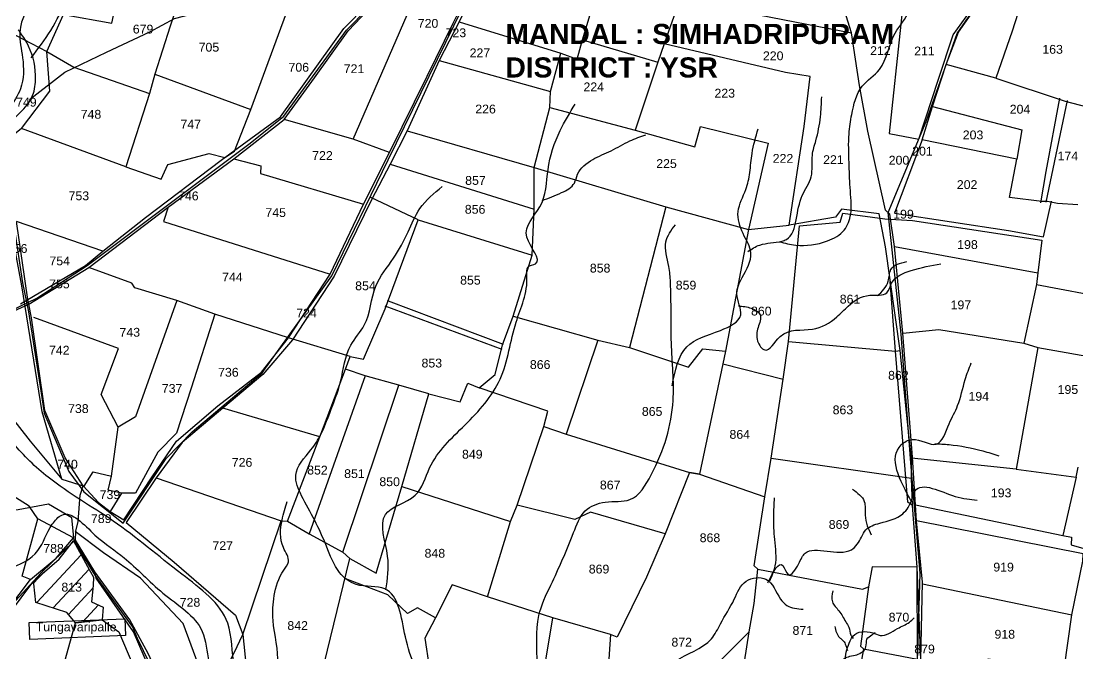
# Model space of a CAD drawing. Header units: inches. Extents: x 192867 to 224088, y 1602358 to 1617481.
# Drawn here: x 198690 to 200845, y 1614157 to 1615448 of the extents above; entities that cross this region are included whole.
import ezdxf
from ezdxf.enums import TextEntityAlignment as Align

# ---------------------------------------------------------------- set-up
doc = ezdxf.new("R2010")
doc.units = ezdxf.units.IN
doc.header["$LTSCALE"] = 15
doc.header["$MEASUREMENT"] = 0
for name, color, linetype in [('PLOT', 7, 'Continuous'), ('PLOTS NO', 7, 'Continuous'), ('ROAD', 1, 'Continuous'), ('STREAM', 4, 'Continuous'), ('TEXT', 1, 'Continuous')]:
    doc.layers.add(name, color=color, linetype=linetype)
doc.styles.get("Standard").update_dxf_attribs({"font": 'arial.ttf'})

msp = doc.modelspace()

# ---------------------------------------------------------------- hatches: boundary and pattern name
at = {"layer": 'PLOT'}
h = msp.add_hatch(dxfattribs=at)
h.set_pattern_fill('ANSI31', color=256, scale=254.277935, angle=2.2624)
h.set_pattern_definition([(47.2624, (196958.774, 1615726.033), (-23.3449, 21.57047), [])])
h.paths.add_polyline_path([(198714.6, 1614305.5), (198719.9, 1614262.5), (198782.8, 1614241.8), (198800.6, 1614220.4), (198854.8, 1614226.9), (198856.9, 1614252.8), (198833.2, 1614263.4), (198836.8, 1614297.2), (198837.3, 1614313.6), (198825.1, 1614335.7), (198796.8, 1614387.1), (198792.2, 1614382.6), (198767.2, 1614350.8)])
h.paths.add_polyline_path([(198764.4, 1614276.7), (198822.2, 1614278.9), (198820.9, 1614310.1), (198763.2, 1614307.8)], flags=24)

# ---------------------------------------------------------------- linework, layer by layer
for points in [[(198903.1, 1615150.9), (198974.9, 1615125.6), (198988.9, 1615155.9), (199073.1, 1615178.3), (199105.2, 1615170.1), (199125, 1615182.9), (199157.8, 1615267.9), (199235.3, 1615478.1), (199379.7, 1615650.9), (199562.9, 1615769.9), (199643.8, 1615833.1), (199720.8, 1615973.8), (199751.7, 1616043.6), (199750.8, 1616067), (199751.4, 1616074.1), (199753.4, 1616085.6), (199761.2, 1616181.2)], [(198816.4, 1614500.4), (198847.6, 1614466.1), (198870.9, 1614447.9), (198899.1, 1614431), (198957.1, 1614518.8), (199006.6, 1614591.4), (199091.1, 1614663.4), (199179.6, 1614732.2), (199235, 1614802.1), (199320, 1614932.2), (199387.7, 1615074.8), (199440.9, 1615180.5), (199517.6, 1615336.3), (199570.9, 1615444.5), (199634.5, 1615572.5), (199713.7, 1615667.5), (199744.9, 1615718.5), (199781, 1615798.8)], [(198747.6, 1615716.9), (198696.6, 1615506.2), (198663.5, 1615427.5), (198742.1, 1615386.5), (198797, 1615354.2), (198951.1, 1615300.6)], [(200868.3, 1615462.9), (200830.1, 1615519.3), (200811.5, 1615564.7), (200806.8, 1615587), (200792.6, 1615663.7), (200787.6, 1615662.1), (200751.6, 1615556), (200710.6, 1615428.2), (200677.3, 1615332), (200576.3, 1615360), (200601.7, 1615425.7), (200653.4, 1615500.1), (200689.9, 1615547.1), (200741.2, 1615615.9), (200781.7, 1615669.3), (200791.6, 1615688.7), (200787.6, 1615662.1)], [(199640.8, 1614273.7), (199687.4, 1614427.6), (199701.4, 1614461.1), (199755.6, 1614621), (199763.5, 1614652.4), (199623.6, 1614700), (199656.7, 1614727.6), (199671.4, 1614788), (199693, 1614846.6), (199732.1, 1614971), (199736.3, 1615064.5), (199736, 1615149.4), (199767.9, 1615271.9), (199769.6, 1615305), (199790.3, 1615383.3), (199823.8, 1615370.6), (199834.5, 1615410.1), (199886.4, 1615581.5), (199904.1, 1615640.1)], [(199366.7, 1615207.2), (199535.2, 1615596.6), (199527.5, 1615602.7)], [(200064.1, 1615602.6), (200040.2, 1615525.5), (200033, 1615493.5), (200001.3, 1615402), (199988.1, 1615364.9), (199942.3, 1615226), (200063.4, 1615191.7), (200075.2, 1615233.1), (200213, 1615199.3), (200172.9, 1615023.1), (200126.5, 1614774.9), (200120.8, 1614748.8), (200073.4, 1614523.8), (200053.1, 1614527.3), (200003.1, 1614402.6), (199965, 1614314), (199905, 1614191.4), (199891.4, 1614196.9), (199882.5, 1614066.3), (199879.2, 1613963)], [(200366.7, 1613465.3), (200396.4, 1613566), (200425.4, 1613681), (200454.1, 1613802.8), (200496.7, 1613935.6), (200506, 1613992.4), (200524.8, 1614145.5), (200527.8, 1614303.8), (200515.7, 1614428.5), (200513.8, 1614461.3), (200507.6, 1614558.4), (200487.9, 1614811.8), (200470.8, 1614988.7), (200461.6, 1615054.2), (200452.6, 1615062.5), (200416.8, 1615223.6), (200399.7, 1615316.8), (200383, 1615424.3), (200372, 1615459.3), (200371.4, 1615523.5), (200375.7, 1615602)], [(198690.4, 1615229.2), (198747.9, 1615305.8), (198742.1, 1615386.5), (198775.9, 1615462), (198874.6, 1615444), (198900.2, 1615564), (199041.2, 1615586.5)], [(200497.8, 1615577.8), (200483.6, 1615442.2), (200459.8, 1615219.2), (200520.2, 1615207.3), (200560.6, 1615330.2), (200590.5, 1615420.6), (200669.9, 1615531.1)], [(199636.7, 1615561.1), (199583, 1615446.8), (199542.1, 1615368.3), (199476.9, 1615224.7), (199442.2, 1615156.6), (199404.2, 1615084), (199328.2, 1614928.3), (199243.1, 1614798), (199182.7, 1614727.2), (199100.8, 1614658.4), (199017.7, 1614588.3), (198964.9, 1614516.3), (198903.6, 1614425.1), (199002, 1614344.4), (199127, 1614236.6), (199141.8, 1614196.6), (199219.9, 1614428.7), (199232.9, 1614428.1), (199298.9, 1614599.9), (199351, 1614738), (199360.7, 1614763.8), (199235, 1614802.1)], [(199029.7, 1615547.7), (198993.8, 1615438.2), (198962.5, 1615340), (198951.1, 1615300.6), (198903.1, 1615150.9), (198690.4, 1615229.2), (198642.3, 1615190.8)], [(198688, 1614871.8), (198821.2, 1614949.8), (198856.3, 1614978.9), (198943, 1615047.4), (199097.7, 1615164.4), (199218.5, 1615252.9), (199347.8, 1615433), (199443.1, 1615530.5)], [(198538.4, 1614795.4), (198705.6, 1614871), (198827.7, 1614945.5), (198989.4, 1615069), (199123.5, 1615167.3), (199225.9, 1615247.9), (199288, 1615332.9), (199356.8, 1615428.4), (199434.9, 1615511.7)], [(200033, 1615493.5), (200383, 1615424.3)], [(199583, 1615446.8), (199790.3, 1615383.3)], [(199834.5, 1615410.1), (199988.1, 1615364.9)], [(200497.1, 1613988.8), (200524.8, 1614145.5), (200517.4, 1614334.4), (200507.9, 1614460.1), (200505.4, 1614515.8), (200505.6, 1614556.8), (200500, 1614604), (200482.7, 1614776.3), (200452.5, 1614987.8), (200439.8, 1615055.4), (200362.8, 1615064.6), (200350.8, 1615048.4), (200256.3, 1615032), (200286.9, 1615233.5), (200298.9, 1615335.6), (200248.4, 1615343.4), (200001.3, 1615402)], [(199542.1, 1615368.3), (199769.6, 1615305)], [(198962.5, 1615340), (199157.8, 1615267.9)], [(200845, 1615073.7), (200803.5, 1615076.5), (200782.9, 1615080.6), (200771.7, 1615080.6), (200705.5, 1615088.6), (200720.3, 1615166.6), (200527.6, 1615206.3), (200548.2, 1615274.5), (200576.3, 1615360)], [(200677.3, 1615332), (200818.7, 1615284.9), (200891.5, 1615266), (201051.3, 1615236.9), (201204.4, 1615214.2)], [(200807.1, 1615291.4), (200779.6, 1615141.4), (200768.5, 1615077.9)], [(200780.5, 1615079), (200823.6, 1615286.1)], [(199767.9, 1615271.9), (199942.3, 1615226)], [(200548.2, 1615274.5), (200730.3, 1615226.5), (200720.3, 1615166.6)], [(199440.9, 1615180.5), (199366.7, 1615207.2), (199225.9, 1615247.9)], [(198772.8, 1614513.8), (198732.8, 1614651.1), (198691, 1614908.3), (198665.6, 1615043.3), (198653, 1615141), (198611.2, 1615217.1)], [(199476.9, 1615224.7), (199736, 1615149.4)], [(200527.6, 1615206.3), (200470.6, 1615056.7), (200703.5, 1615021.3), (200775.1, 1615008.3), (200791.2, 1615080.7)], [(199123.5, 1615167.3), (199178.7, 1615153.2), (199177.5, 1615137.5), (199387.7, 1615074.8)], [(199442.2, 1615156.6), (199736.3, 1615064.5)], [(199736, 1615149.4), (200004.8, 1615069.2), (200172.9, 1615023.1), (200256.3, 1615032)], [(199360.7, 1614763.8), (199388, 1614758.7), (199431.8, 1614861.2), (199499.6, 1615042.7), (199402.5, 1615088.5)], [(198989.4, 1615069), (198979.8, 1615039.4), (199320, 1614932.2)], [(200004.8, 1615069.2), (199930.4, 1614782.4)], [(198971.5, 1614107.6), (198948.9, 1614158), (198911.4, 1614226.9), (198839.6, 1614324.7), (198800.8, 1614389.4), (198801.1, 1614407.8), (198806.1, 1614427.5), (198810.3, 1614481.2), (198816.4, 1614500.4), (198779.4, 1614557.5), (198738.2, 1614653.6), (198710.8, 1614843.1), (198705.5, 1614870.7), (198703, 1614880.6), (198679.9, 1615039.8)], [(198856.3, 1614978.9), (198679.9, 1615039.8)], [(199499.6, 1615042.7), (199732.1, 1614971)], [(200164.9, 1614140.8), (200174.7, 1614202.6), (200184.6, 1614260.4), (200192.3, 1614330.3), (200184.7, 1614336.7), (200206.6, 1614477.6), (200219.4, 1614556.9), (200243.6, 1614717.6), (200254.6, 1614794.9), (200277.1, 1615030.7), (200359.9, 1615038.2), (200365.2, 1615056.8), (200451.2, 1615044.9), (200507.8, 1615041.6), (200771.5, 1615001.3), (200763.1, 1614935), (200760.4, 1614911.1), (200734.6, 1614791.3), (200763, 1614782.7), (200719.1, 1614534.1), (200505.6, 1614556.8)], [(200763, 1614782.7), (201032.7, 1614735), (201071.1, 1614843.3), (201063.6, 1614853.7), (201056.2, 1614879), (201139.6, 1615004.3), (201137.5, 1615031.7)], [(200470.8, 1614988.7), (200763.1, 1614935)], [(199235, 1614802.1), (199084.8, 1614850.4), (199007, 1614878.6), (198921.6, 1614904.5), (198915.7, 1614914), (198827.7, 1614945.5)], [(200507.9, 1614460.1), (200498, 1614466.9), (200472.8, 1614775.2), (200462.4, 1614916.8)], [(200760.4, 1614911.1), (201063.6, 1614853.7)], [(199007, 1614878.6), (198922.9, 1614641.1), (198887.8, 1614619.7)], [(199431.3, 1614867.3), (199670.3, 1614779.2)], [(199673.6, 1614788.9), (199439.1, 1614877.2), (199435.9, 1614877.1)], [(198606.7, 1614121.5), (198624.3, 1614169.7), (198662.5, 1614247.6), (198708.6, 1614309.2), (198761.3, 1614352.8), (198796.3, 1614394.4), (198723.8, 1614432.6), (198706.3, 1614458.9), (198613.1, 1614517.1), (198582.6, 1614537.6), (198473.7, 1614620.5), (198400.1, 1614679.6), (198394.5, 1614696.2), (198317.6, 1614749.7), (198233.3, 1614812.7), (198117.7, 1614853.8), (198002.8, 1614847), (197883.6, 1614838.5)], [(199084.8, 1614850.4), (199036.3, 1614699.2), (199006.8, 1614607.6), (198968.6, 1614569.1), (198922.9, 1614485.2), (198894, 1614485.4), (198867, 1614491.3), (198873.6, 1614519.8)], [(199693, 1614846.6), (199866, 1614797.4), (199930.4, 1614782.4), (200050.8, 1614742.5), (200080.1, 1614779.5), (200126.5, 1614774.9)], [(198017.9, 1614340.3), (198038.1, 1614332.2), (198080.4, 1614407.5), (198167.1, 1614525.6), (198396.4, 1614696.8), (198428.1, 1614763.7), (198450.4, 1614762.5), (198565.9, 1614744.9), (198586.4, 1614746.5), (198708.3, 1614591.2), (198772.8, 1614513.8), (198818.2, 1614499.4), (198836.8, 1614528.8), (198873.6, 1614519.8), (198887.8, 1614619.7), (198852.8, 1614686.6), (198888.5, 1614780.6), (198715.4, 1614843.6)], [(200487.9, 1614811.8), (200561.6, 1614819.4), (200734.6, 1614791.3)], [(199866, 1614797.4), (199801.3, 1614605.3)], [(200254.6, 1614794.9), (200472.8, 1614775.2), (200482.7, 1614776.3)], [(199520.9, 1614687.6), (199459.8, 1614705.7), (199391.6, 1614724.5), (199351, 1614738)], [(200120.8, 1614748.8), (200243.6, 1614717.6)], [(199391.6, 1614724.5), (199276.8, 1614402.3)], [(199232.9, 1614428.1), (199276.8, 1614402.3), (199345.7, 1614364.7), (199359.8, 1614352.2), (199414, 1614321.9), (199466.1, 1614498.6), (199520.9, 1614687.6), (199585.1, 1614671.3), (199601, 1614710), (199623.6, 1614700)], [(199345.7, 1614364.7), (199459.8, 1614705.7)], [(199298.9, 1614599.9), (199100.8, 1614658.4)], [(199755.6, 1614621), (199801.3, 1614605.3), (200053.1, 1614527.3), (200073.4, 1614523.8), (200206.6, 1614477.6)], [(200219.4, 1614556.9), (200505.4, 1614515.8)], [(200719.1, 1614534.1), (200841.3, 1614517.8), (200845.8, 1614538.2)], [(198964.9, 1614516.3), (199219.9, 1614428.7)], [(200841.3, 1614517.8), (200814.2, 1614399)], [(198894, 1614485.4), (198870.9, 1614447.9)], [(199466.1, 1614498.6), (199687.4, 1614427.6)], [(200003.1, 1614402.6), (199850.6, 1614446.7), (199818.8, 1614431.5), (199701.4, 1614461.1)], [(200513.8, 1614461.3), (200814.2, 1614399), (200831.7, 1614395.7), (200831, 1614379.6), (200890.4, 1614362.9)], [(198708.6, 1614309.2), (198691.9, 1614315.8), (198723.8, 1614432.6)], [(200597.1, 1613764), (200628, 1613934.9), (200658.9, 1614117), (200662, 1614147), (200817.2, 1614126.1), (200832.8, 1614237), (200855, 1614346.3), (200855.7, 1614361.5), (200515.7, 1614428.5)], [(199078.6, 1614060.8), (199019.9, 1614219.4), (198933, 1614311.9), (198857.5, 1614363.4), (198799.6, 1614407)], [(198712.6, 1614303.8), (198767.2, 1614350.8), (198796.4, 1614388), (198825.1, 1614335.7), (198837.3, 1614313.6), (198836.8, 1614297.2), (198833.2, 1614263.4), (198856.9, 1614252.8), (198854.8, 1614226.9), (198800.6, 1614220.4), (198854.8, 1614226.9), (198888.6, 1614202), (198938.6, 1614085.4), (198954.3, 1614003.7), (199011.5, 1614049.2), (198962.5, 1614101.6), (198918.6, 1614202.5), (198842.6, 1614311.6), (198839.6, 1614324.7)], [(199275.1, 1614002.9), (199359.8, 1614352.2)], [(200192.3, 1614330.3), (200405.9, 1614289.7), (200417.9, 1614294.2)], [(200517.4, 1614334.4), (200425.1, 1614335.2), (200417.9, 1614294.2), (200401.7, 1614172.9), (200408, 1614167.9), (200518, 1614146.4), (200517.4, 1614334.4)], [(199535, 1614230.6), (199498.1, 1614251.6), (199477.7, 1614239.5), (199437.3, 1614277.6), (199351.8, 1614310.5)], [(198642.1, 1613898.6), (198656.1, 1613937.5), (198724.2, 1613946.5), (198810.4, 1613904.1), (198724.2, 1613946.5), (198800.6, 1614220.4), (198782.8, 1614241.8), (198719.9, 1614262.5), (198715.2, 1614300), (198712.6, 1614303.8), (198667.5, 1614242.2), (198616.3, 1614126.7), (198608.1, 1614092.3), (198576.6, 1613975)], [(199746, 1614062.6), (199773.8, 1614230.9), (199640.8, 1614273.7), (199568.5, 1614298.4), (199535, 1614230.6), (199512.8, 1614189.3), (199522, 1614130.7)], [(200527.8, 1614300.4), (200832.8, 1614237)], [(199891.4, 1614196.9), (199773.8, 1614230.9)], [(200174.7, 1614202.6), (200079.9, 1614107.5), (200061.9, 1614005), (200048, 1613928.8)], [(199051.3, 1614030.3), (199077, 1614067.7), (199088.3, 1614089), (199124.4, 1614159.8), (199141.8, 1614196.6), (199148.5, 1614130.7), (199196, 1614066.6), (199275.1, 1614002.9), (199374.7, 1613903.2), (199403.3, 1613861.8), (199484.6, 1613806.4), (199556.5, 1613764.6), (199690.9, 1613706.8), (199765.3, 1613706), (199882.9, 1613653.6), (199941.7, 1613533.7), (199969.7, 1613484.3), (199959.7, 1613454.6), (199929.3, 1613343.2), (199873.2, 1613164), (199836, 1613015.9)], [(200408, 1614167.9), (200396.1, 1614101.6), (200164.9, 1614140.8)]]:
    msp.add_lwpolyline(points, dxfattribs=at)
msp.add_lwpolyline([(198706, 1614221.1), (198901, 1614228.8), (198902.3, 1614194.6), (198707.3, 1614186.9)], close=True, dxfattribs=at)
at = {"layer": 'ROAD'}
for points in [[(198658.7, 1615140.2), (198692.3, 1614914.2), (198704.4, 1614854.9), (198729.8, 1614693.8), (198736.3, 1614648.8), (198787.2, 1614529.3), (198817.7, 1614488.1), (198897.7, 1614423.8), (198985.4, 1614555.7), (199038.3, 1614610.7), (199181.4, 1614730.7), (199323.4, 1614928.6), (199438.4, 1615165.6), (199589.2, 1615473.7), (199637.2, 1615567.4), (199750.5, 1615708.1), (199782.3, 1615805.9), (199794.9, 1615948.4), (199820.2, 1616015.9), (199801.3, 1616044.4), (199848.8, 1616171.5)], [(198434.5, 1614770), (198565.4, 1614808), (198721.3, 1614882.8), (198824.5, 1614949.5), (198999.2, 1615081), (199156.5, 1615199.5), (199225.3, 1615254.7), (199352.9, 1615430.1), (199526.2, 1615606), (199594.2, 1615677.7), (199682.4, 1615745.7), (199777.8, 1615802.4), (199782.3, 1615805.9)], [(200192.4, 1612788.8), (200232.3, 1612959.6), (200297.5, 1613191.5), (200282.8, 1613206.6), (200313.9, 1613290.4), (200333.5, 1613386.6), (200363.4, 1613498.4), (200455.4, 1613823.5), (200494.8, 1613944.3), (200515.8, 1614075), (200523.5, 1614321.9), (200504, 1614547.1), (200484.3, 1614809.7), (200458.3, 1615058), (200535.5, 1615243.3), (200599, 1615423.4), (200686.6, 1615550.1), (200792.5, 1615683.2)], [(198617.2, 1614147.1), (198671.1, 1614258.4), (198729.5, 1614322.3), (198797.9, 1614388.2), (198792.7, 1614434.8), (198745.6, 1614462.5), (198683.3, 1614451.2), (198598.9, 1614446.6), (198550.1, 1614462.8), (198468.1, 1614464.7), (198408.5, 1614594), (198399.6, 1614614.7), (198321.4, 1614662.2), (198249.4, 1614790.6), (198174.7, 1614850.4), (198036, 1614956.3), (197823.7, 1615100.2)], [(199429.1, 1613206.4), (199415.6, 1613241.1), (199368.8, 1613313.3), (199294.3, 1613415.3), (199218.4, 1613538.2), (199182.2, 1613603.4), (199133, 1613668.9), (199121.5, 1613691.4), (199116.4, 1613766.2), (199094.4, 1613867.5), (199111.6, 1613935), (199063.7, 1614001.5), (198989, 1614082.7), (198964, 1614112.1), (198927.1, 1614188.4), (198916.8, 1614213.1), (198840.4, 1614318.1), (198797.9, 1614388.2)]]:
    msp.add_lwpolyline(points, dxfattribs=at)
at = {"layer": 'STREAM'}
msp.add_lwpolyline([(198706.4, 1615288.8), (198778.7, 1615344.2), (198863.7, 1615384.8), (198951.9, 1615426.7), (199002.4, 1615453.8), (199072.9, 1615472), (199119.1, 1615496.8), (199136.8, 1615519.4)], dxfattribs=at)
for points, knots in [([(199697.9, 1616435.7), (199683.5, 1616418.4), (199654.2, 1616384.2), (199659.8, 1616320.9), (199670, 1616263.5), (199689.1, 1616212), (199691.9, 1616157.4), (199707, 1616098.4), (199675, 1616034.8), (199668.2, 1615955.6), (199617.5, 1615898.7), (199569.8, 1615846.9), (199508.6, 1615789.3), (199432.4, 1615747.7), (199371.2, 1615690.7), (199330.6, 1615653.4), (199298.2, 1615604.9), (199259.1, 1615554.7), (199179.1, 1615525.8), (199095.6, 1615568.2), (199032.9, 1615622.2), (198981.6, 1615696.5), (198904.4, 1615694.3), (198831.9, 1615709.5), (198828.4, 1615811.7), (198834.4, 1615723.6), (198816.6, 1615682.9), (198807.5, 1615631.3), (198810.5, 1615577.4), (198772.9, 1615534.1), (198716.6, 1615501.6), (198678.5, 1615436.3), (198695.4, 1615370.5), (198695.4, 1615313.6), (198654.6, 1615256.4), (198622.8, 1615197.2), (198573.5, 1615138.6), (198563.1, 1615055.4), (198544.3, 1614977.8), (198526.7, 1614909.2), (198520.8, 1614866.9), (198532.9, 1614842.5), (198529.1, 1614816.6), (198487.8, 1614823), (198456, 1614872), (198418, 1614947.6), (198339.1, 1615012.8), (198358.3, 1615106.7), (198357.5, 1615188.5), (198383.7, 1615256.7), (198413.3, 1615320.1), (198372.5, 1615367.6), (198313.3, 1615401.3), (198289.1, 1615487.1), (198281.7, 1615568.4), (198270.1, 1615631.6), (198255.9, 1615669.8), (198250.3, 1615689), (198247.3, 1615699)], [1694.445512, 1694.445512, 1694.445512, 1694.445512, 1760.108555, 1823.843608, 1873.816387, 1937.20548, 1985.976132, 2038.046293, 2113.854856, 2189.299557, 2270.660303, 2333.149456, 2402.466518, 2521.119223, 2590.999723, 2653.076005, 2685.213638, 2765.925882, 2840.909141, 2917.610454, 3029.956773, 3096.881415, 3166.667076, 3250.004297, 3294.141674, 3349.151643, 3392.347459, 3452.320927, 3497.837586, 3550.142559, 3611.213724, 3696.716201, 3748.738608, 3812.113791, 3858.745668, 3954.719393, 4016.277084, 4082.381665, 4199.855139, 4256.204505, 4297.934548, 4320.716423, 4339.47496, 4360.09916, 4420.425561, 4509.246172, 4620.137331, 4689.54735, 4778.339213, 4865.542799, 4911.649434, 4971.518518, 5026.597032, 5116.115418, 5216.124986, 5278.177516, 5306.845757, 5338.163661, 5338.163661, 5338.163661, 5338.163661]), ([(198709.8, 1615373.8), (198724.1, 1615391.9), (198753.4, 1615429.1), (198784.3, 1615499.2), (198846.3, 1615555.7), (198937.4, 1615555.2), (199025.3, 1615557.7), (199102.3, 1615531.7), (199172.9, 1615497.3), (199262.1, 1615538.7), (199324.9, 1615651.5), (199448.6, 1615726.7), (199576.8, 1615792), (199639.8, 1615893.7), (199693.4, 1615987.1), (199744.9, 1616080.8), (199721, 1616178.7), (199724.4, 1616261.6), (199712.5, 1616332.8), (199693.3, 1616396.5), (199711.9, 1616424.3), (199723.8, 1616435.7)], [0, 0, 0, 0, 68.79389, 141.14622, 230.418997, 298.218311, 406.831953, 493.329746, 540.463055, 635.814062, 746.521064, 924.637615, 1056.938395, 1171.089531, 1272.540419, 1387.014558, 1472.447916, 1564.511693, 1633.904192, 1694.122023, 1744.761422, 1744.761422, 1744.761422, 1744.761422])]:
    msp.add_open_spline(points, degree=3, knots=knots, dxfattribs=at)
for points in [[(200236, 1614998.2), (200269.4, 1614991.3), (200334.1, 1615000), (200368.3, 1615022), (200381.5, 1615054.5), (200380.3, 1615109.2), (200378.3, 1615159.6), (200378.1, 1615218.4), (200383.7, 1615257.8), (200405.2, 1615315.4), (200440, 1615349.8), (200472.3, 1615424.1), (200500.5, 1615469.5), (200514.1, 1615515.5), (200524.9, 1615529.3), (200534.2, 1615555.5), (200546.7, 1615580.7), (200559.1, 1615604.9)], [(201245.9, 1613153.1), (201184.5, 1613141.7), (201129.9, 1613134.4), (201038.8, 1613141.1), (200902, 1613191.7), (200752.9, 1613244.5), (200565.3, 1613312.1), (200509.8, 1613363.4), (200432.8, 1613401), (200317.1, 1613475), (200196.7, 1613518.6), (200119.5, 1613546.4), (199904.4, 1613616.9), (199854.8, 1613615.6), (199729.8, 1613646.1), (199627.9, 1613661.4), (199508.5, 1613697.9), (199437.6, 1613745.3), (199314.6, 1613864.7), (199198.7, 1614007), (199124.8, 1614132.3), (199111, 1614219.8), (199017.4, 1614319.9), (198877.1, 1614428.4), (198744.9, 1614517.6), (198673.8, 1614587.5), (198584.7, 1614704.5), (198561.9, 1614728.1), (198541, 1614798.6), (198558.2, 1614886.3), (198571.2, 1615048.9), (198595.1, 1615144.6), (198658, 1615233.4), (198714.6, 1615301.4), (198719, 1615338.3), (198700.9, 1615405), (198683.7, 1615430.8)], [(199433.5, 1614287.8), (199437, 1614357), (199432.6, 1614441.5), (199493, 1614481), (199522.8, 1614536.8), (199594.7, 1614624.3), (199666.4, 1614717.9), (199699.1, 1614834.1), (199721.1, 1614928.9), (199723.5, 1614946.5), (199738.7, 1614953.3), (199721.1, 1615007.3), (199747.6, 1615069.2), (199764.2, 1615145.8), (199789, 1615225.2), (199819.9, 1615279.1)], [(200171.8, 1614978.2), (200196, 1614991.5), (200241.2, 1614999.5), (200250.3, 1615002.9), (200270.4, 1615042.9), (200282.9, 1615092.9), (200301, 1615130.8), (200303.4, 1615175.2), (200310.5, 1615204.4), (200319.9, 1615253.3), (200322.5, 1615293.6)], [(199752.3, 1615082.4), (199791.9, 1615098.4), (199818, 1615118), (199824.5, 1615135.8), (199855.3, 1615165.9), (199892.8, 1615183.9), (199931.3, 1615204), (199963.8, 1615216.7)], [(200017.3, 1614704.1), (200047.2, 1614783.7), (200116.1, 1614817.4), (200157.2, 1614848.9), (200149.3, 1614891.9), (200160.4, 1614925.4), (200178.1, 1614975.3), (200162.1, 1615014.9), (200152, 1615059.9), (200167.8, 1615104.9), (200175.8, 1615139.2), (200180.4, 1615178.6), (200192.9, 1615228.6)], [(199895.4, 1613601.4), (199891.1, 1613685.8), (199926.4, 1613758.4), (199808.7, 1613811.5), (199755.8, 1613896.1), (199671.8, 1613957.7), (199626.9, 1613990.5), (199569.5, 1614059.4), (199528.1, 1614087.7), (199473.4, 1614191.8), (199431.3, 1614290.2), (199373.1, 1614298.9), (199339.1, 1614323.3), (199312.2, 1614376.9), (199288.4, 1614429.6), (199261.7, 1614480.1), (199249.7, 1614522), (199280.7, 1614573.7), (199301.1, 1614605.5), (199319, 1614648.5), (199341.2, 1614713.3), (199362.1, 1614787.4), (199389.4, 1614828.2), (199413.1, 1614907.6), (199449.1, 1614964.7), (199479, 1615018.5), (199502.9, 1615065.9), (199548.6, 1615111)], [(199762.2, 1613917.7), (199739.6, 1614018.9), (199742.2, 1614135.6), (199745.5, 1614235.8), (199769.9, 1614297.6), (199816.3, 1614404.7), (199840.3, 1614448.9), (199880.9, 1614467), (199931.3, 1614472.1), (199974.8, 1614522.9), (200019.4, 1614674.2), (200015.8, 1614791.7), (200014, 1614915.8), (200010.7, 1614947.7), (200004.6, 1614998), (200023.9, 1615032.8)], [(200152.7, 1614867.3), (200178.8, 1614862.5), (200196.8, 1614849), (200192.7, 1614823.5), (200191.8, 1614795.6), (200206.2, 1614777.4), (200237.5, 1614804.6), (200303.7, 1614820.1), (200353.3, 1614844.8), (200376.5, 1614867.1), (200420.4, 1614888.9), (200455.2, 1614894.2), (200464.8, 1614913.4), (200504.6, 1614939.6), (200565.7, 1614953)], [(200436, 1614887.6), (200458.2, 1614917.6), (200463.7, 1614941.8), (200496.1, 1614958)], [(200505.8, 1614467.3), (200484.6, 1614583.6), (200507, 1614594.8), (200556.1, 1614585.4), (200582.4, 1614626.8), (200599.7, 1614663.8), (200615.2, 1614717.3), (200627.3, 1614750.9)], [(200552.9, 1614586.3), (200582.1, 1614584.3), (200651, 1614571.5), (200683.6, 1614561.4)], [(200212.4, 1614302), (200243.2, 1614337.4), (200254.3, 1614319.2), (200275.2, 1614340.7), (200288.8, 1614363), (200383, 1614369.9), (200403.7, 1614395.6), (200412.5, 1614410.4), (200441, 1614424), (200487.9, 1614443.4), (200506.5, 1614472.2), (200513.1, 1614490), (200594.4, 1614478.7), (200618.5, 1614473.5), (200639.3, 1614471.2)], [(200385.4, 1614493.3), (200409.2, 1614468.3), (200411.3, 1614440.4), (200415.3, 1614418.8), (200423.2, 1614400.5)], [(199173.8, 1614027.5), (199195.4, 1614083.2), (199212.1, 1614136.1), (199203.4, 1614225.7), (199205.9, 1614276.2), (199225.1, 1614327.9), (199234.8, 1614345.1), (199224.6, 1614374.3), (199221.7, 1614430.4), (199232.5, 1614468.5)], [(200216.4, 1614306.3), (200227.7, 1614336.8), (200226.6, 1614390.6), (200224.7, 1614438.2), (200226.3, 1614475.6)], [(198387.6, 1614152.1), (198415.1, 1614178.6), (198441.8, 1614207.5), (198501.6, 1614231.5), (198544.5, 1614243.8), (198583.8, 1614267), (198596.7, 1614300.9), (198662.5, 1614331.4), (198723.7, 1614368.1), (198753.2, 1614421.9), (198772.3, 1614440.6), (198840.2, 1614399.9), (198899.7, 1614353.4), (198978.9, 1614281.2), (199058.8, 1614203.3), (199072.4, 1614141.3), (199113.1, 1614052.5), (199206.8, 1613924.7), (199291.9, 1613841.3), (199316.1, 1613823.1), (199417.3, 1613728.2), (199509.4, 1613687.2), (199607.4, 1613636.6), (199769.3, 1613553.9), (199911.8, 1613532.8), (200019.4, 1613523.4), (200100.9, 1613482), (200163.8, 1613474), (200201.7, 1613472.4), (200259.3, 1613441.9), (200367.3, 1613378.4), (200456.2, 1613323.1), (200567.3, 1613273), (200666.5, 1613223), (200790.7, 1613163.1), (200943.8, 1613112.9), (201017.7, 1613077.4)], [(199765.5, 1613901.3), (199825.7, 1613926.5), (199856.7, 1613927.7), (199888, 1613950.7), (199903.1, 1613986.6), (199906.7, 1614054.1), (199913.7, 1614087.5), (199929.3, 1614112), (199955.7, 1614099.5), (199971.7, 1614089.8), (199995.8, 1614108.4), (200024.6, 1614141.6), (200097.4, 1614188), (200115.9, 1614218.8), (200144.1, 1614268.7), (200168.5, 1614305.9), (200208.8, 1614309.6), (200238.4, 1614269.3), (200251.4, 1614256.3), (200284.9, 1614248.3)], [(200345.1, 1614285.7), (200344.2, 1614263.6), (200357.5, 1614245.3), (200371.5, 1614222.9), (200377.8, 1614211.8), (200382, 1614195.8), (200386.3, 1614188.8)], [(200362.3, 1614101.9), (200374.2, 1614097.9), (200376.4, 1614120.9), (200370.9, 1614147.2), (200380.7, 1614184.1), (200386.1, 1614193.7), (200426.4, 1614200.3), (200441.5, 1614195), (200477, 1614209), (200501.2, 1614222.1), (200511.2, 1614231.1)], [(200348.9, 1614213.4), (200358.8, 1614190.8), (200364.4, 1614186.1), (200370.6, 1614177.4), (200374.7, 1614164)], [(200367.7, 1614147.9), (200380.1, 1614152.5), (200394, 1614155.7), (200412.7, 1614171.8), (200414.8, 1614187.1), (200424.8, 1614196.5), (200431.4, 1614200.9)]]:
    msp.add_spline(points, degree=3, dxfattribs=at)

# ---------------------------------------------------------------- texts
at = {"layer": 'PLOTS NO'}
for s, p in [('720', (199519.5, 1615443.8)), ('679', (198938.3, 1615432.1)), ('723', (199576.3, 1615424.6)), ('705', (199072.6, 1615395.1)), ('227', (199625.3, 1615383.7)), ('220', (200223.5, 1615377.6)), ('212', (200442.1, 1615388.1)), ('211', (200532, 1615387.4)), ('163', (200793.4, 1615390.8)), ('706', (199255.9, 1615354.2)), ('721', (199368.5, 1615351.2)), ('224', (199857.5, 1615314.2)), ('223', (200124.7, 1615301.4)), ('749', (198700.2, 1615282.9)), ('226', (199636.8, 1615269)), ('204', (200726.9, 1615268.7)), ('748', (198832, 1615258.3)), ('747', (199035.5, 1615238)), ('203', (200631.1, 1615216.2)), ('201', (200527.9, 1615183.1)), ('722', (199304.2, 1615174.2)), ('222', (200243.5, 1615168.3)), ('221', (200346.3, 1615165.7)), ('200', (200480.1, 1615164.6)), ('174', (200824.5, 1615173.2)), ('225', (200005.9, 1615157.7)), ('857', (199616.2, 1615123.3)), ('202', (200619, 1615114.8)), ('753', (198807.3, 1615091.9)), ('746', (199030.6, 1615091.7)), ('745', (199208.7, 1615057.7)), ('856', (199615.5, 1615064.4)), ('199', (200489.3, 1615054.5)), ('198', (200619.8, 1614992.5)), ('756', (198681.5, 1614984.5)), ('754', (198768.3, 1614959.1)), ('858', (199870.5, 1614944.4)), ('744', (199120.5, 1614926.2)), ('755', (198767.7, 1614912.2)), ('854', (199391.9, 1614908.3)), ('855', (199605.9, 1614919.8)), ('859', (200045.7, 1614909.7)), ('861', (200380.2, 1614881.2)), ('860', (200199.2, 1614856.8)), ('197', (200606.3, 1614869.4)), ('724', (199271.7, 1614852.7)), ('743', (198911.2, 1614813.5)), ('742', (198767.4, 1614776.9)), ('853', (199527.2, 1614750.7)), ('736', (199112.3, 1614731.9)), ('866', (199748.2, 1614747.6)), ('862', (200478.8, 1614725.7)), ('737', (198997.5, 1614699)), ('195', (200824.6, 1614696.7)), ('194', (200642.8, 1614682.8)), ('738', (198806.3, 1614657.8)), ('865', (199976.6, 1614652)), ('863', (200365.7, 1614655.2)), ('864', (200155.3, 1614605.2)), ('849', (199609.8, 1614564.7)), ('740', (198784.2, 1614544.4)), ('726', (199140.2, 1614548.1)), ('852', (199293.9, 1614532.3)), ('851', (199369.4, 1614525.1)), ('850', (199441.2, 1614508.6)), ('867', (199891, 1614501.9)), ('739', (198870.7, 1614482.2)), ('193', (200688.4, 1614485.8)), ('789', (198852.9, 1614433.3)), ('869', (200357.7, 1614421.4)), ('868', (200094.5, 1614394.2)), ('788', (198755.7, 1614372.6)), ('727', (199100.7, 1614378.1)), ('848', (199533.4, 1614362.6)), ('869', (199868.3, 1614330.4)), ('919', (200693.4, 1614334.4)), ('813', (198792.7, 1614293.5)), ('728', (199034, 1614262.5)), ('870', (200480, 1614232.2)), ('Tungavaripalle', (198801.8, 1614212.4)), ('842', (199253.6, 1614215.1)), ('871', (200283.9, 1614205.2)), ('918', (200695.8, 1614197.3)), ('872', (200036.9, 1614181.2)), ('879', (200532.2, 1614167.3))]:
    msp.add_text(s, height=18, dxfattribs=at).set_placement(p, align=Align.MIDDLE_CENTER)
at = {"layer": 'TEXT', "insert": (199677.6, 1615511.1), "char_height": 41.015, "width": 1072.762, "attachment_point": 1}
msp.add_mtext('{\\fArial|b1|i0|c0|p34;\\C1;VILLAGE NAME :\\C5; LOMADA\\P\\C1;MANDAL : \\C5;SIMHADRIPURAM\\P\\C1;DISTRICT : \\C5;YSR}', dxfattribs=at)

doc.saveas('drawing.dxf')
